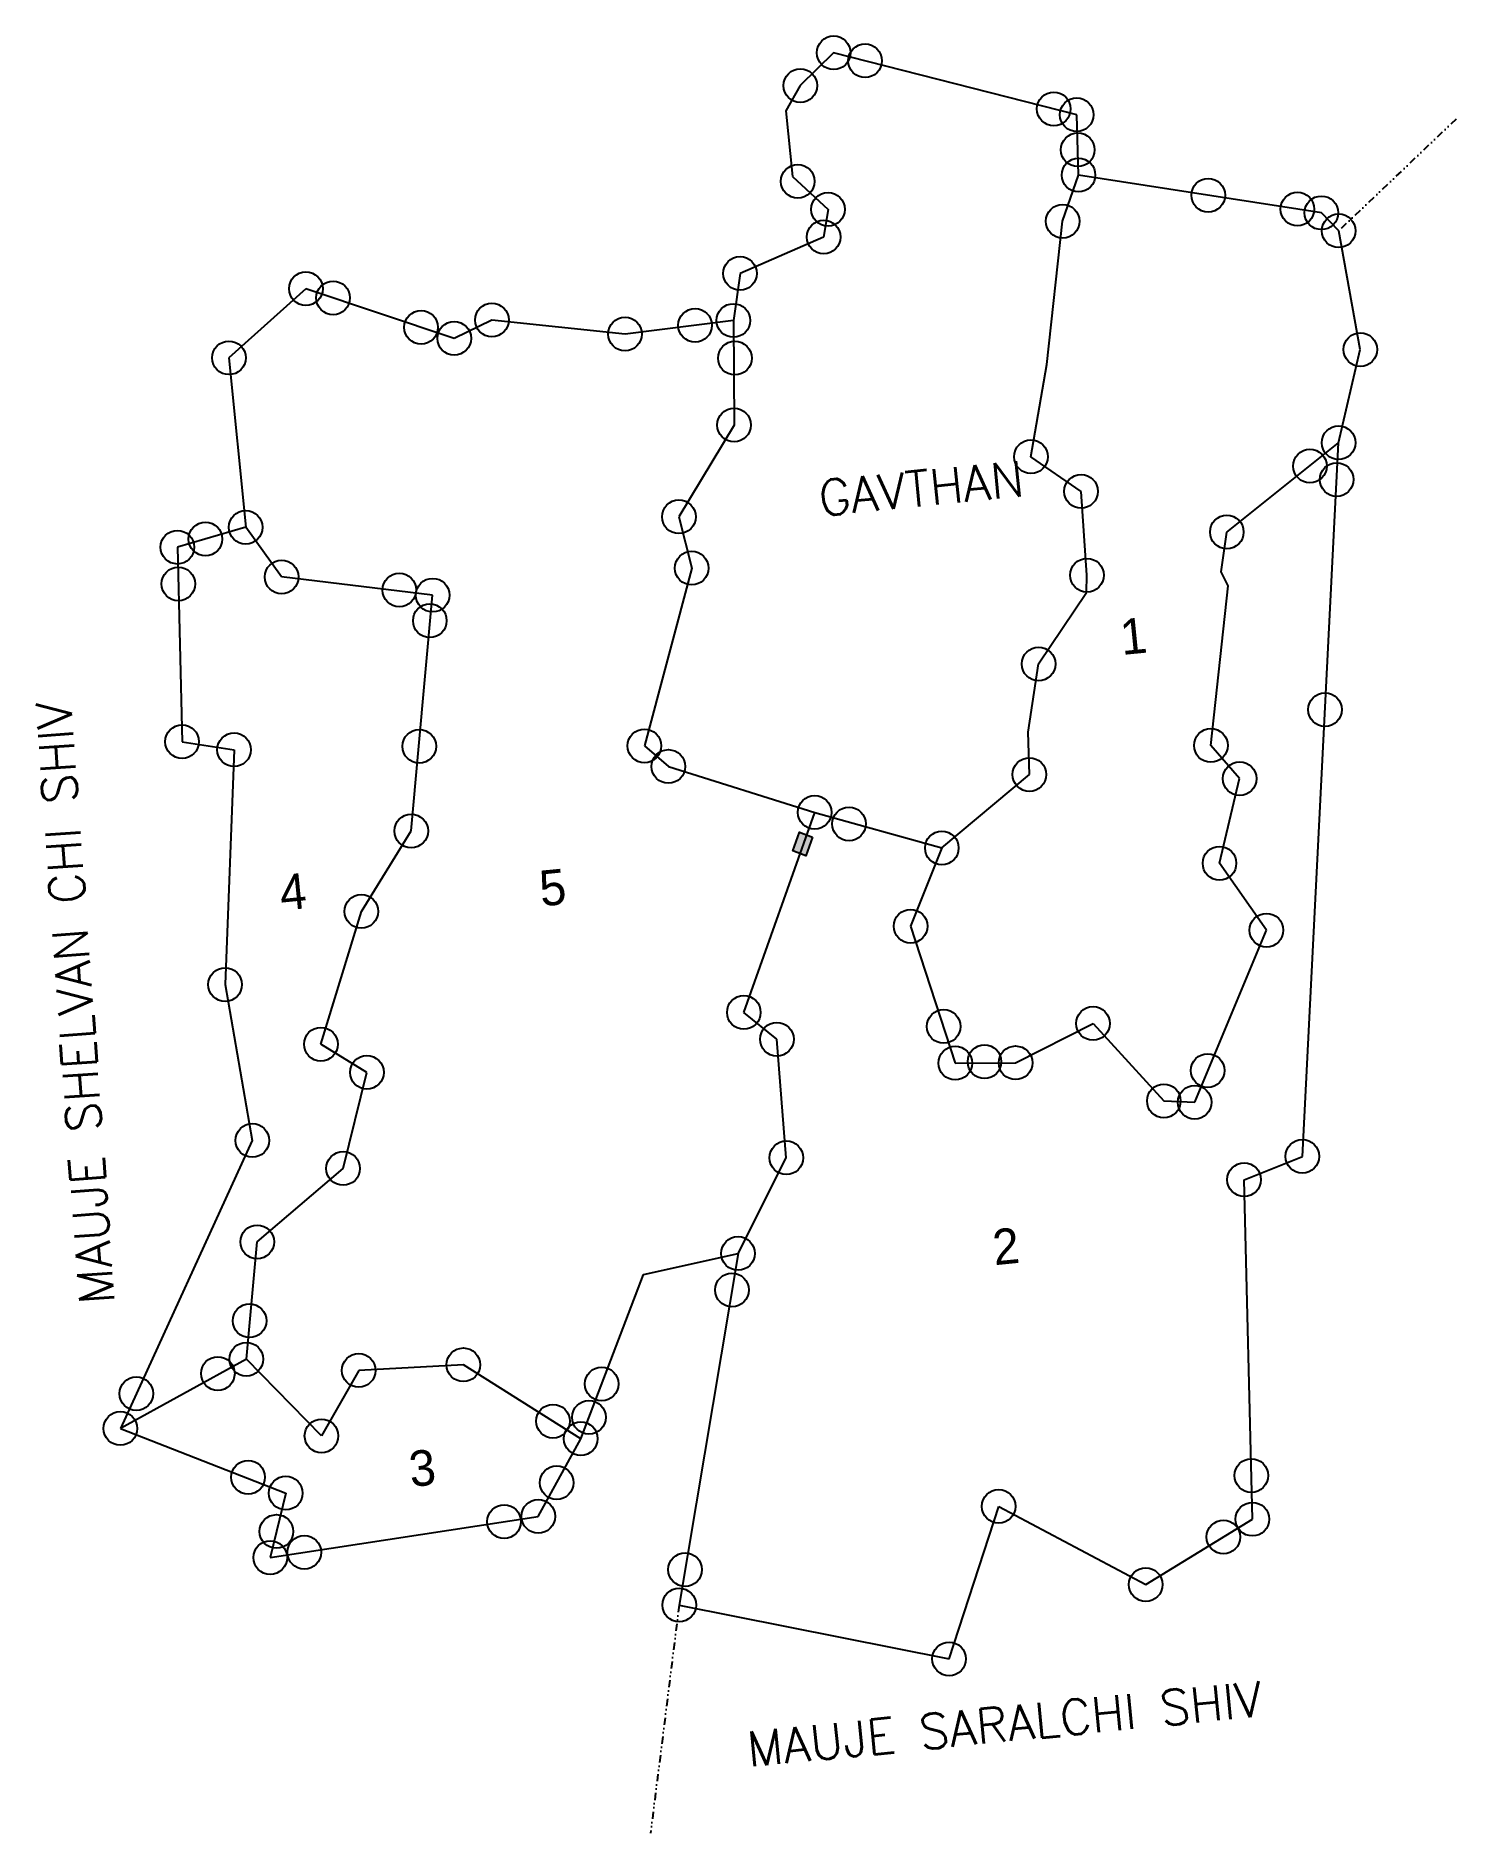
# Model space of a CAD drawing. Header units: feet. Extents: x 279386 to 279682, y 2078094 to 2078469.
import ezdxf
from ezdxf.enums import TextEntityAlignment as Align

# ---------------------------------------------------------------- set-up
doc = ezdxf.new("R2010")
doc.units = ezdxf.units.FT
doc.header["$LTSCALE"] = 0.3
doc.header["$MEASUREMENT"] = 0
doc.linetypes.add('DIVIDE', pattern=[1.25, 0.5, -0.25, 0, -0.25, 0, -0.25])
for name, color, linetype in [('POLY_PARCEL', 6, 'Continuous'), ('TEXT_MAPIN', 7, 'Continuous'), ('TEXT_MAPOUT', 7, 'Continuous'), ('TEXT_PARCEL', 7, 'Continuous'), ('V_BOUND_LINE', 7, 'Continuous'), ('V_DIVIDE_LINE', 7, 'DIVIDE')]:
    doc.layers.add(name, color=color, linetype=linetype)
doc.styles.get("Standard").update_dxf_attribs({"font": 'simplex.shx'})
doc.styles.add('TEXT_MAP', font='')
doc.styles.get('TEXT_MAP').set_extended_font_data('Kruti Dev 050')

msp = doc.modelspace()

# ---------------------------------------------------------------- hatches: boundary and pattern name
msp.add_hatch(color=256).paths.add_polyline_path([(279543.75, 2078298.7), (279546.46, 2078297.69), (279547.91, 2078301.61), (279545.2, 2078302.61)])

# ---------------------------------------------------------------- linework, layer by layer
msp.add_lwpolyline([(279547.91, 2078301.61), (279546.46, 2078297.69), (279543.75, 2078298.7), (279545.2, 2078302.61)], close=True)
for centre in [(279552.29, 2078465.22), (279558.85, 2078463.55), (279545.34, 2078458.37), (279598.22, 2078453.51), (279603, 2078452.29), (279603.22, 2078444.98), (279603.37, 2078439.71), (279544.81, 2078438.4), (279551.12, 2078432.55), (279630.42, 2078435.5), (279649.04, 2078432.61), (279600.06, 2078430.07), (279654.04, 2078431.83), (279550.21, 2078426.78), (279657.64, 2078428.08), (279532.76, 2078419.19), (279442.2, 2078416), (279447.88, 2078414.09), (279466.24, 2078407.95), (279481, 2078409.47), (279508.78, 2078406.54), (279523.39, 2078408.37), (279531.39, 2078409.37), (279473.14, 2078405.64), (279662.15, 2078403.3), (279426.15, 2078401.58), (279531.69, 2078401.52), (279531.52, 2078387.56), (279657.62, 2078383.87), (279593.45, 2078380.95), (279651.64, 2078379), (279657.23, 2078376.19), (279603.91, 2078373.72), (279520.01, 2078368.42), (279429.65, 2078366.23), (279634.31, 2078365.24), (279415.41, 2078362.08), (279421.26, 2078363.78), (279522.68, 2078357.71), (279415.6, 2078354.42), (279437.14, 2078355.86), (279605.13, 2078356.23), (279461.7, 2078353.14), (279468.65, 2078352.07), (279468.06, 2078346.74), (279595.04, 2078337.72), (279654.79, 2078328.19), (279416.38, 2078321.5), (279427.23, 2078319.82), (279465.85, 2078320.54), (279512.82, 2078320.63), (279630.98, 2078320.72), (279517.82, 2078316.33), (279593.13, 2078314.65), (279636.98, 2078313.79), (279548.34, 2078306.76), (279464.17, 2078302.88), (279555.5, 2078304.35), (279574.86, 2078299.33), (279632.78, 2078296.14), (279453.78, 2078286.1), (279568.34, 2078283.01), (279642.58, 2078282.18), (279425.36, 2078270.83), (279533.56, 2078265.03), (279575.25, 2078262.1), (279606.4, 2078262.72), (279445.33, 2078258.39), (279540.45, 2078259.43), (279454.93, 2078252.52), (279577.66, 2078254.45), (279583.76, 2078254.74), (279590.24, 2078254.51), (279630.32, 2078252.9), (279621.17, 2078246.56), (279627.61, 2078246.28), (279431.03, 2078238.31), (279542.42, 2078234.7), (279650.06, 2078235), (279449.97, 2078232.47), (279637.92, 2078230.13), (279432.05, 2078217.15), (279532.35, 2078214.74), (279531.08, 2078207.13), (279430.45, 2078200.7), (279429.79, 2078192.68), (279423.84, 2078189.69), (279453.23, 2078190.34), (279475.05, 2078191.51), (279406.84, 2078185.5), (279503.91, 2078187.52), (279403.51, 2078178.23), (279493.75, 2078179.75), (279501.25, 2078180.56), (279445.46, 2078176.68), (279499.55, 2078176.1), (279430.16, 2078168.05), (279494.52, 2078166.91), (279639.43, 2078168.41), (279438.01, 2078164.74), (279483.56, 2078158.8), (279490.68, 2078159.89), (279586.72, 2078161.98), (279639.65, 2078159.31), (279436.07, 2078156.74), (279633.6, 2078155.6), (279434.76, 2078151.3), (279441.87, 2078152.4), (279521.31, 2078148.78), (279617.4, 2078145.66), (279520.08, 2078141.4), (279576.38, 2078130.16)]:
    msp.add_circle(centre, 3.51)
at = {"layer": 'POLY_PARCEL'}
for p, q in [((279600.06, 2078430.07), (279603.37, 2078439.71)), ((279596.76, 2078400.22), (279600.06, 2078430.07)), ((279531.39, 2078409.37), (279531.52, 2078387.56)), ((279593.45, 2078380.95), (279596.76, 2078400.22)), ((279531.52, 2078387.56), (279520.01, 2078368.42)), ((279634.31, 2078365.24), (279657.62, 2078383.87)), ((279603.91, 2078373.72), (279593.45, 2078380.95)), ((279605.13, 2078356.23), (279603.91, 2078373.72)), ((279520.01, 2078368.42), (279522.68, 2078357.71)), ((279437.14, 2078355.86), (279429.65, 2078366.23)), ((279633.13, 2078356.93), (279634.31, 2078365.24)), ((279522.68, 2078357.71), (279512.82, 2078320.63)), ((279468.65, 2078352.07), (279437.14, 2078355.86)), ((279605.03, 2078352.66), (279605.13, 2078356.23)), ((279630.98, 2078320.72), (279634.6, 2078353.99)), ((279634.6, 2078353.99), (279633.13, 2078356.93)), ((279464.17, 2078302.88), (279468.65, 2078352.07)), ((279595.04, 2078337.72), (279605.03, 2078352.66)), ((279592.88, 2078323.51), (279595.04, 2078337.72)), ((279593.13, 2078314.65), (279592.88, 2078323.51)), ((279512.82, 2078320.63), (279517.82, 2078316.33)), ((279636.98, 2078313.79), (279630.98, 2078320.72)), ((279517.82, 2078316.33), (279548.34, 2078306.76)), ((279574.86, 2078299.33), (279593.13, 2078314.65)), ((279632.78, 2078296.14), (279636.98, 2078313.79)), ((279533.56, 2078265.03), (279548.34, 2078306.76)), ((279548.34, 2078306.76), (279574.86, 2078299.33)), ((279453.78, 2078286.1), (279464.17, 2078302.88)), ((279574.86, 2078299.33), (279568.34, 2078283.01)), ((279642.58, 2078282.18), (279632.78, 2078296.14)), ((279445.33, 2078258.39), (279453.78, 2078286.1)), ((279568.34, 2078283.01), (279577.66, 2078254.45)), ((279627.61, 2078246.28), (279642.58, 2078282.18)), ((279540.45, 2078259.43), (279533.56, 2078265.03)), ((279590.24, 2078254.51), (279606.4, 2078262.72)), ((279606.4, 2078262.72), (279621.17, 2078246.56)), ((279454.93, 2078252.52), (279445.33, 2078258.39)), ((279542.42, 2078234.7), (279540.45, 2078259.43)), ((279449.97, 2078232.47), (279454.93, 2078252.52)), ((279577.66, 2078254.45), (279590.24, 2078254.51)), ((279621.17, 2078246.56), (279627.61, 2078246.28)), ((279532.35, 2078214.74), (279542.42, 2078234.7)), ((279432.05, 2078217.15), (279449.97, 2078232.47)), ((279429.79, 2078192.68), (279432.05, 2078217.15)), ((279429.79, 2078192.68), (279403.51, 2078178.23)), ((279445.46, 2078176.68), (279429.79, 2078192.68)), ((279453.23, 2078190.34), (279445.46, 2078176.68)), ((279475.05, 2078191.51), (279453.23, 2078190.34)), ((279499.55, 2078176.1), (279475.05, 2078191.51))]:
    msp.add_line(p, q, dxfattribs=at)
at = {"layer": 'V_BOUND_LINE'}
for p, q in [((279552.29, 2078465.22), (279545.34, 2078458.37)), ((279603, 2078452.29), (279552.29, 2078465.22)), ((279545.34, 2078458.37), (279542.34, 2078453.09)), ((279542.34, 2078453.09), (279543.69, 2078439.44)), ((279603.37, 2078439.71), (279603, 2078452.29)), ((279543.69, 2078439.44), (279551.12, 2078432.55)), ((279654.04, 2078431.83), (279603.37, 2078439.71)), ((279551.12, 2078432.55), (279550.21, 2078426.78)), ((279657.64, 2078428.08), (279654.04, 2078431.83)), ((279550.21, 2078426.78), (279532.76, 2078419.19)), ((279662.15, 2078403.3), (279657.64, 2078428.08)), ((279532.76, 2078419.19), (279531.39, 2078409.37)), ((279442.2, 2078416), (279426.15, 2078401.58)), ((279473.14, 2078405.64), (279442.2, 2078416)), ((279481, 2078409.47), (279473.14, 2078405.64)), ((279508.78, 2078406.54), (279481, 2078409.47)), ((279531.39, 2078409.37), (279508.78, 2078406.54)), ((279657.62, 2078383.87), (279662.15, 2078403.3)), ((279426.15, 2078401.58), (279429.65, 2078366.23)), ((279650.06, 2078235), (279657.62, 2078383.87)), ((279429.65, 2078366.23), (279415.41, 2078362.08)), ((279415.41, 2078362.08), (279416.38, 2078321.5)), ((279416.38, 2078321.5), (279427.23, 2078319.82)), ((279427.23, 2078319.82), (279425.36, 2078270.83)), ((279425.36, 2078270.83), (279431.03, 2078238.31)), ((279431.03, 2078238.31), (279403.51, 2078178.23)), ((279637.92, 2078230.13), (279650.06, 2078235)), ((279639.65, 2078159.31), (279637.92, 2078230.13)), ((279512.64, 2078210.35), (279532.35, 2078214.74)), ((279532.35, 2078214.74), (279520.08, 2078141.4)), ((279499.55, 2078176.1), (279512.64, 2078210.35)), ((279403.51, 2078178.23), (279438.01, 2078164.74)), ((279490.68, 2078159.89), (279499.55, 2078176.1)), ((279438.01, 2078164.74), (279434.76, 2078151.3)), ((279576.38, 2078130.16), (279586.72, 2078161.98)), ((279586.72, 2078161.98), (279617.4, 2078145.66)), ((279434.76, 2078151.3), (279490.68, 2078159.89)), ((279617.4, 2078145.66), (279639.65, 2078159.31)), ((279520.08, 2078141.4), (279576.38, 2078130.16))]:
    msp.add_line(p, q, dxfattribs=at)
at = {"layer": 'V_DIVIDE_LINE', "ltscale": 10}
for p, q in [((279682.12, 2078451.38), (279657.64, 2078428.08)), ((279520.08, 2078141.4), (279514.11, 2078093.83))]:
    msp.add_line(p, q, dxfattribs=at)

# ---------------------------------------------------------------- texts
at = {"layer": 'TEXT_MAPIN'}
msp.add_text('GAVTHAN', height=7.427, rotation=5.6572, dxfattribs=at).set_placement((279549.56, 2078368.54))
at = {"layer": 'TEXT_MAPOUT'}
for s, rotation, p in [('MAUJE SHELVAN CHI SHIV', 94.1421, (279402.27, 2078204.39)), (' MAUJE SARALCHI SHIV', 5.6572, (279529.64, 2078107.15))]:
    msp.add_text(s, height=7.3155, rotation=rotation, dxfattribs=at).set_placement(p)
at = {"layer": 'TEXT_PARCEL', "style": 'TEXT_MAP'}
for s, p in [('1', (279614.83, 2078343.55)), ('4', (279439.49, 2078290.21)), ('5', (279493.69, 2078291.05)), ('2', (279588.22, 2078216.3)), ('3', (279466.48, 2078169.99))]:
    msp.add_text(s, height=7.43, rotation=5.6572, dxfattribs=at).set_placement(p, align=Align.MIDDLE)

doc.saveas('drawing.dxf')
